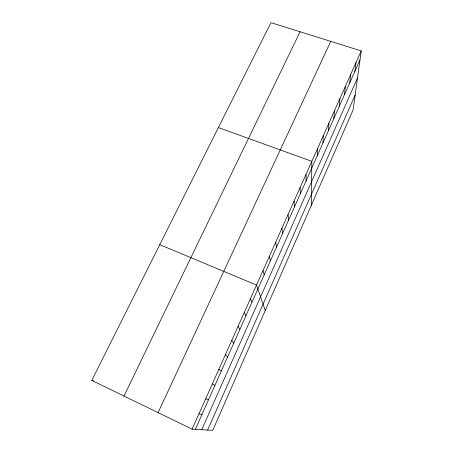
<?xml version="1.0" encoding="UTF-8"?>
<svg xmlns="http://www.w3.org/2000/svg" width="453" height="453" viewBox="0 0 453 453"><rect width="100%" height="100%" fill="white"/><g stroke="black" fill="none" stroke-linecap="round" stroke-linejoin="round"><path stroke-width="0.68" d="M311.273 205.447L311.845 161.33L218.403 127.587M317.377 155.487L317.61 148.448M322.932 143.029L323.295 135.724M328.414 130.719L328.918 123.159M333.833 118.561L334.467 110.747M339.189 106.551L339.948 98.488M344.478 94.677L345.362 86.376M349.71 82.944L350.713 74.411M354.875 71.353L355.996 62.588M361.217 50.912L353.097 109.949L212.768 430.35L192.112 429.138L91.783 380.418L270.956 22.65L361.217 50.912L192.112 429.138M207.644 430.05L355.158 94.971M201.749 429.704L357.485 78.029M195.334 429.325L359.982 59.892M158.086 412.615L330.741 41.37M123.986 396.058L300.062 31.761M198.935 413.878L201.947 414.489M91.783 380.418L93.709 380.916M205.668 398.816L208.476 399.835M159.762 244.682L256.528 285.056L265.254 310.509M212.315 383.951L214.926 385.367M218.873 369.274L221.291 371.081M225.351 354.79L227.582 356.97M231.743 340.486L233.793 343.04M238.057 326.364L239.926 329.274M244.292 312.423L245.985 315.684M250.452 298.652L251.97 302.253M263.006 270.577L264.178 274.858M269.393 256.29L270.39 260.917M275.696 242.191L276.528 247.145M281.919 228.278L282.587 233.55M288.057 214.541L288.567 220.13M294.122 200.979L294.473 206.879M300.107 187.599L300.311 193.788M306.013 174.382L306.069 180.866"/></g></svg>
